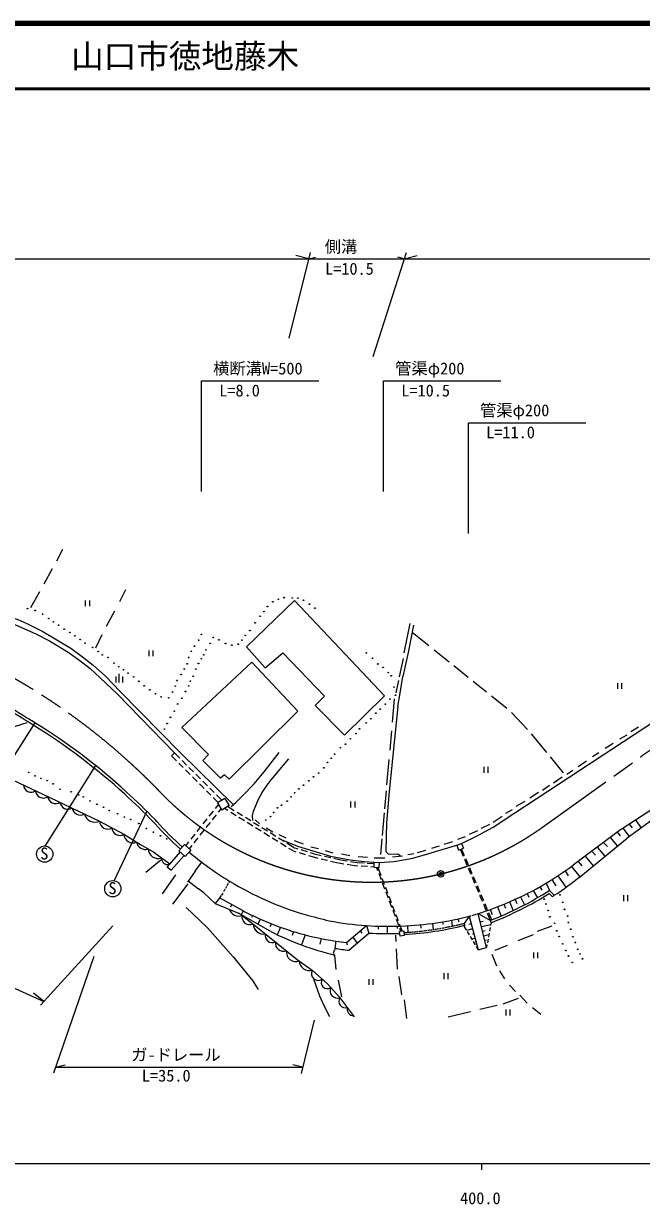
# Model space of a CAD drawing. Units: millimetres, scale not verified. Extents: x 40000 to 680000, y 20000 to 380000.
# Drawn here: x 397740 to 492564, y 198715 to 380000 of the extents above; entities that cross this region are included whole.
import ezdxf
from ezdxf.enums import TextEntityAlignment as Align

# ---------------------------------------------------------------- set-up
doc = ezdxf.new("R2010")
doc.units = ezdxf.units.MM
doc.header["$LTSCALE"] = 1000
doc.header["$PDMODE"] = 32
doc.header["$PDSIZE"] = 500
doc.linetypes.add('CHAIN', pattern=[18.5, 12, -1.5, 3.5, -1.5])
for name, color, linetype, lineweight in [('M-BGD', 7, 'Continuous', 13), ('M-BMK', 2, 'CHAIN', 25), ('M-BMK-SRVR', 3, 'Continuous', 25), ('M-STR-HTXT', 7, 'Continuous', 13), ('M-TTL', 2, 'Continuous', 140), ('M-TTL-BAND', 7, 'Continuous', 25), ('M-TTL-LINE', 7, 'Continuous', 50)]:
    doc.layers.add(name, color=color, linetype=linetype, lineweight=lineweight)
doc.layers.add('M-TTL-TXT', color=7, linetype='Continuous')
doc.styles.add('ＭＳ ゴシック', font='')
doc.styles.get('ＭＳ ゴシック').set_extended_font_data('MS Gothic')

msp = doc.modelspace()

# ---------------------------------------------------------------- linework, layer by layer
at = {"layer": 'M-BGD'}
for p, q in [((403717, 299269), (402786, 297491)), ((402108, 296305), (400838, 293935)), ((400161, 292749), (398806, 290294)), ((413369, 293088), (412438, 291225)), ((407208, 291437), (407208, 290540)), ((407831, 291437), (407831, 290540)), ((411676, 289786), (410406, 287415)), ((457029, 287896), (456117, 283409)), ((457370, 286580), (459916, 284537)), ((409728, 286145), (408797, 284113)), ((416956, 283772), (416956, 282875)), ((417579, 283772), (417579, 282875)), ((460766, 283855), (463045, 282027)), ((456019, 282540), (455374, 279694)), ((463787, 281431), (465965, 279683)), ((411904, 279763), (411904, 278866)), ((412415, 278866), (412415, 280188)), ((412926, 279763), (412926, 278866)), ((455304, 279133), (454884, 277241)), ((466760, 279045), (468799, 277409)), ((488913, 278756), (488913, 277859)), ((489536, 278756), (489536, 277859)), ((442483, 275310), (443902, 276717)), ((454357, 272755), (454674, 276356)), ((469540, 276815), (471911, 274912)), ((472644, 274253), (475085, 271633)), ((399464, 272655), (391170, 259586)), ((398226, 272652), (395492, 271797)), ((492109, 272006), (490924, 271244)), ((453980, 268463), (454239, 271409)), ((475660, 270968), (477995, 268115)), ((490331, 270736), (489230, 270143)), ((488214, 269466), (487029, 268704)), ((421801, 268052), (429911, 260089)), ((453510, 263115), (453852, 267014)), ((478538, 267452), (480559, 264982)), ((484150, 266757), (482880, 265910)), ((486013, 268027), (485082, 267434)), ((408765, 266105), (401021, 253729)), ((468378, 265886), (468378, 264989)), ((469001, 265886), (469001, 264989)), ((482034, 265317), (481102, 264725)), ((478478, 263031), (477377, 262269)), ((480425, 264301), (479070, 263370)), ((453185, 259419), (453431, 262224)), ((476784, 261931), (475430, 261084)), ((447937, 260563), (447937, 259666)), ((448560, 260563), (448560, 259666)), ((472720, 259306), (471704, 258713)), ((474668, 260576), (473313, 259814)), ((416631, 259090), (411656, 248458)), ((433272, 257745), (433958, 257128)), ((452828, 255366), (453135, 258851)), ((469798, 257421), (471218, 258299)), ((434959, 256512), (435975, 255919)), ((467386, 256089), (466116, 255496)), ((469249, 257020), (467979, 256427)), ((436906, 255496), (438007, 254988)), ((439277, 254565), (440632, 254057)), ((452572, 252450), (452782, 254837)), ((463576, 254395), (462222, 253972)), ((465524, 255157), (464338, 254734)), ((441817, 253633), (443002, 253379)), ((444018, 253041), (445204, 252702)), ((446558, 252533), (447828, 252279)), ((449098, 252109), (450538, 252025)), ((455872, 252194), (454348, 252025)), ((457650, 252533), (456718, 252363)), ((459428, 253041), (458158, 252702)), ((461544, 253718), (460359, 253379)), ((418791, 251586), (416505, 249652)), ((451555, 251927), (453190, 251922)), ((421069, 249301), (419029, 246399)), ((422962, 247934), (420606, 244801)), ((489824, 246190), (489824, 245293)), ((490447, 246190), (490447, 245293)), ((476631, 240641), (478871, 241461)), ((454825, 240068), (454881, 239073)), ((473666, 239221), (476001, 240136)), ((454919, 237927), (455088, 234835)), ((470102, 237770), (471994, 238527)), ((445436, 236993), (445680, 234797)), ((469612, 237125), (470327, 235317)), ((475993, 237408), (475993, 236510)), ((476616, 237408), (476616, 236510)), ((462223, 234214), (462223, 233316)), ((462846, 234214), (462846, 233316)), ((470790, 234581), (471568, 233340)), ((446045, 233128), (446521, 230605)), ((450740, 233308), (450740, 232411)), ((451363, 233308), (451363, 232411)), ((455340, 233721), (455739, 230903)), ((472346, 232373), (473229, 231384)), ((471369, 229510), (473697, 230351)), ((475049, 229632), (473903, 230815)), ((456139, 230104), (456504, 227272)), ((467752, 228668), (470416, 229313)), ((471745, 228625), (471745, 227728)), ((472368, 228625), (472368, 227728)), ((477131, 227844), (475827, 228917)), ((462929, 227533), (466322, 228318))]:
    msp.add_line(p, q, dxfattribs=at)
at = {"layer": 'M-BGD', "lineweight": 25}
for p, q in [((420906, 268021), (420450, 267563)), ((421189, 266825), (420450, 267563)), ((421702, 267227), (420906, 268021)), ((422763, 266167), (422055, 266874)), ((422251, 265765), (421543, 266471)), ((423312, 264705), (422605, 265412)), ((423825, 265107), (423117, 265814)), ((424886, 264047), (424178, 264754)), ((424374, 263645), (423666, 264352)), ((425435, 262585), (424728, 263292)), ((425948, 262987), (425240, 263694)), ((426497, 261526), (425789, 262232)), ((427009, 261928), (426301, 262634)), ((427591, 260434), (426851, 261172)), ((428158, 260780), (427363, 261574)), ((428602, 261051), (427492, 260373)), ((428602, 261051), (429279, 259941)), ((427181, 259474), (427669, 260084)), ((427492, 260373), (428170, 259264)), ((427653, 258911), (428068, 259430)), ((429279, 259941), (428170, 259264)), ((429096, 259165), (428556, 259500)), ((430073, 259162), (429045, 259798)), ((489456, 256304), (495903, 260535)), ((417906, 257145), (417588, 257495)), ((418226, 257448), (417912, 257794)), ((425307, 257131), (425932, 257912)), ((426244, 258302), (426869, 259083)), ((426716, 257739), (427340, 258520)), ((430371, 258375), (429521, 258902)), ((431348, 258371), (430498, 258898)), ((431646, 257585), (430796, 258111)), ((432623, 257581), (431773, 258108)), ((496027, 259012), (490358, 254934)), ((491662, 257752), (492517, 256487)), ((424370, 255960), (424995, 256741)), ((424842, 255397), (425466, 256178)), ((425779, 256568), (426403, 257349)), ((432921, 256794), (432071, 257321)), ((433898, 256791), (433048, 257318)), ((434196, 256004), (433346, 256531)), ((435173, 256001), (434323, 256528)), ((435472, 255214), (434621, 255741)), ((436448, 255211), (435598, 255738)), ((489417, 256277), (482078, 250794)), ((488833, 255841), (489333, 255280)), ((489456, 256304), (489417, 256277)), ((489710, 256471), (490710, 255187)), ((490684, 257110), (491148, 256542)), ((422420, 253973), (421568, 252991)), ((423402, 253120), (422420, 253973)), ((422633, 253788), (423121, 254398)), ((423177, 253316), (423592, 253835)), ((423433, 254788), (424058, 255569)), ((423905, 254225), (424529, 255006)), ((436747, 254424), (435897, 254951)), ((437723, 254421), (436873, 254948)), ((438022, 253634), (437172, 254161)), ((439176, 253521), (438148, 254157)), ((464218, 253859), (464969, 254136)), ((464218, 253859), (464496, 253109)), ((464969, 254136), (465246, 253386)), ((483249, 249123), (490358, 254934)), ((486735, 254274), (487361, 253643)), ((487797, 255067), (488878, 253724)), ((421757, 252827), (419790, 250561)), ((422361, 252302), (420395, 250037)), ((422550, 252139), (421568, 252991)), ((423402, 253120), (422550, 252139)), ((423402, 253120), (423152, 252808)), ((438987, 253036), (438447, 253371)), ((438987, 253036), (439543, 252864)), ((439176, 253521), (439806, 253328)), ((440021, 252717), (440977, 252423)), ((440284, 253183), (441241, 252891)), ((441455, 252276), (442011, 252105)), ((441719, 252745), (442349, 252553)), ((442011, 252105), (442905, 251891)), ((442349, 252553), (443422, 252305)), ((443909, 252192), (444883, 251966)), ((464496, 253109), (465246, 253386)), ((465248, 252139), (464790, 253218)), ((465435, 252211), (464978, 253287)), ((483936, 252182), (485154, 250681)), ((484966, 252951), (485514, 252308)), ((485752, 253539), (486970, 252165)), ((419790, 250561), (420395, 250037)), ((424077, 249880), (425075, 251266)), ((443392, 251774), (444364, 251541)), ((444850, 251425), (445744, 251210)), ((445370, 251853), (446443, 251604)), ((445744, 251210), (446885, 251021)), ((446443, 251604), (447435, 251452)), ((447378, 250939), (448519, 250750)), ((447929, 251375), (448921, 251223)), ((448519, 250750), (449029, 250718)), ((448921, 251223), (449991, 251154)), ((449528, 250688), (450526, 250626)), ((450490, 251122), (451560, 251053)), ((451025, 250596), (451535, 250565)), ((451530, 250469), (451570, 251267)), ((451530, 250469), (452329, 250432)), ((451570, 251267), (452369, 251227)), ((451885, 250453), (452068, 249974)), ((452103, 250443), (452548, 249280)), ((452329, 250432), (452369, 251227)), ((465834, 250758), (465443, 251679)), ((466021, 250830), (465630, 251750)), ((466420, 249377), (466030, 250298)), ((466607, 249449), (466216, 250370)), ((481835, 250614), (483102, 249005)), ((482866, 251382), (483423, 250691)), ((424077, 249880), (422869, 248203)), ((422998, 248382), (424588, 247144)), ((452247, 249507), (452604, 248573)), ((452726, 248813), (453084, 247879)), ((467006, 247997), (466616, 248917)), ((467193, 248068), (466802, 248989)), ((478820, 248574), (479453, 247641)), ((479737, 249161), (480986, 247398)), ((480851, 249913), (481307, 249153)), ((425399, 246560), (424588, 247144)), ((427163, 244901), (425399, 246560)), ((428650, 247098), (428413, 246683)), ((428896, 247529), (428718, 247216)), ((429149, 247972), (428955, 247633)), ((429360, 248342), (429220, 248096)), ((452783, 248106), (453140, 247172)), ((453262, 247412), (453619, 246478)), ((453318, 246705), (453675, 245771)), ((467592, 246616), (467202, 247536)), ((467779, 246688), (467388, 247608)), ((475951, 246914), (476593, 245777)), ((476982, 247482), (477297, 246944)), ((477936, 248035), (478481, 246911)), ((478481, 246911), (479202, 246170)), ((427885, 245859), (427163, 244901)), ((427163, 244901), (430715, 243416)), ((431416, 243773), (427810, 245760)), ((427885, 245859), (428107, 246155)), ((428318, 246516), (428121, 246171)), ((429644, 244749), (429471, 244362)), ((453798, 246011), (454155, 245077)), ((453854, 245304), (454211, 244370)), ((468178, 245235), (467788, 246156)), ((468365, 245307), (467974, 246227)), ((468764, 243854), (468374, 244775)), ((468951, 243926), (468561, 244847)), ((471446, 244790), (471682, 244209)), ((472316, 245158), (472895, 243835)), ((473175, 245540), (473444, 244919)), ((474016, 245934), (474615, 244694)), ((475043, 246441), (475311, 245866)), ((478425, 246452), (478944, 245919)), ((478944, 245919), (479202, 246170)), ((435580, 240640), (430715, 243416)), ((431416, 243773), (431116, 243187)), ((432857, 243073), (432699, 242756)), ((454334, 244610), (454691, 243676)), ((454390, 243903), (454747, 242969)), ((454869, 243209), (455226, 242275)), ((466150, 242962), (465352, 241861)), ((466150, 242962), (467517, 237798)), ((467525, 243363), (469418, 242315)), ((468783, 238133), (467525, 243363)), ((469418, 242315), (468960, 243394)), ((469603, 242389), (469147, 243466)), ((469370, 243988), (469645, 243223)), ((470492, 244408), (471025, 242982)), ((434074, 242519), (433700, 241713)), ((435771, 241793), (435547, 241345)), ((437165, 241261), (436665, 240119)), ((447309, 238908), (450349, 241526)), ((450349, 241526), (450733, 240378)), ((452163, 241433), (452161, 240979)), ((453537, 241406), (453549, 240286)), ((454925, 242502), (455283, 241568)), ((455093, 241422), (455089, 241075)), ((455405, 241808), (455849, 240645)), ((456675, 241488), (456706, 240479)), ((458638, 241641), (458698, 241101)), ((460509, 241859), (460608, 240914)), ((462039, 242092), (462108, 241679)), ((463401, 242340), (463514, 241439)), ((464427, 242553), (464492, 242108)), ((465352, 241861), (465420, 241569)), ((465420, 241569), (465367, 241350)), ((465367, 241350), (465665, 240857)), ((466466, 241767), (466093, 241669)), ((467836, 242071), (468276, 242177)), ((468007, 241360), (469452, 241707)), ((469362, 241227), (469252, 240637)), ((469371, 242297), (469500, 241962)), ((469500, 241962), (469418, 241522)), ((439175, 240591), (438957, 239976)), ((440935, 240095), (440408, 238559)), ((443409, 239536), (443184, 238685)), ((447666, 237737), (450733, 240378)), ((448254, 239721), (448936, 238830)), ((449389, 240699), (449667, 240345)), ((456134, 240677), (455438, 240600)), ((455514, 239904), (455438, 240600)), ((455461, 241101), (455644, 240623)), ((456210, 239981), (455514, 239904)), ((456210, 239981), (456134, 240677)), ((466667, 241011), (465723, 240761)), ((465820, 240601), (466131, 240087)), ((466286, 239831), (466597, 239317)), ((467051, 239559), (466533, 239422)), ((466862, 240271), (466646, 240214)), ((468177, 240653), (468609, 240757)), ((468343, 239962), (469162, 240159)), ((468511, 239265), (468776, 239328)), ((469031, 239458), (468920, 238868)), ((469197, 240342), (469086, 239753)), ((445329, 237328), (445523, 237824)), ((445554, 238022), (445523, 237824)), ((445554, 238022), (445733, 239128)), ((447309, 238908), (447394, 238549)), ((466752, 239061), (467063, 238547)), ((467193, 239022), (467058, 238987)), ((467218, 238291), (467517, 237798)), ((467517, 237798), (468783, 238133)), ((468865, 238573), (468783, 238133)), ((445357, 237242), (445329, 237328)), ((445404, 237095), (445369, 237203)), ((445436, 236993), (445420, 237042))]:
    msp.add_line(p, q, dxfattribs=at)
at = {"layer": 'M-BGD'}
for points in [[(391466, 290066), (394858, 289170), (396827, 288516), (398249, 287882), (400673, 286646), (404985, 284097), (406787, 282766), (408403, 281509), (410284, 279793), (412579, 277470), (421801, 268052)], [(442483, 275310), (447017, 270776), (453142, 276801), (439300, 291453), (431971, 284293), (434841, 281107), (437522, 283409), (443902, 276717)], [(391175, 289397), (392933, 288861), (396502, 287676), (399614, 286288), (401717, 285216), (404598, 283512), (406365, 282209), (407949, 280975), (409477, 279559), (412158, 277042), (420906, 268021)], [(457578, 287634), (456757, 283470), (455953, 279767)], [(464969, 254136), (467275, 255252), (469798, 256640), (473163, 258806), (496501, 274171), (499277, 276253), (502684, 278861), (507440, 282485)], [(455188, 275153), (455524, 277186), (455953, 279767)], [(455188, 275153), (453840, 262100), (453416, 257274), (453355, 252885), (453766, 252491), (455202, 252517), (455635, 252168)], [(378034, 269437), (380543, 269128), (383698, 268484), (385352, 268119), (387778, 267222), (390918, 265960), (396035, 263885), (401754, 261195), (409412, 257543), (413134, 255545), (415658, 253989), (417719, 252769), (420170, 250998)], [(429578, 259803), (430321, 260420), (431527, 261626), (433115, 263291), (434643, 265128), (436942, 268086)], [(432919, 257652), (432891, 258372), (433050, 259091), (433447, 260073), (433755, 260839), (434363, 261942), (435129, 263073), (435746, 263899), (436811, 265200), (438444, 267100)], [(437249, 254714), (439790, 253719), (442117, 252976), (444851, 252177), (447851, 251616), (450010, 251350), (451570, 251267)], [(452369, 251227), (454623, 251364), (457483, 251868), (459768, 252541), (461988, 253182), (464218, 253859)], [(422668, 244319), (425949, 241196), (429924, 236716), (432857, 233089), (433740, 231732)], [(431116, 243187), (433139, 241616), (439717, 236323), (442044, 234669), (444386, 232566), (446166, 230575), (448493, 227519)], [(442258, 233368), (443145, 230755), (443839, 229241), (444701, 227537)]]:
    msp.add_lwpolyline(points, dxfattribs=at)
msp.add_lwpolyline([(422017, 271910), (432771, 281938), (439815, 274415), (429297, 263994), (428577, 264657), (427979, 264162), (425259, 266872), (426110, 267798)], close=True, dxfattribs=at)
for centre in [(437742, 291867), (438983, 291825), (398337, 290184), (435176, 290521), (435996, 291215), (436838, 291614), (439824, 291804), (440707, 291467), (441611, 290878), (442451, 290244), (399515, 289904), (400650, 289343), (401597, 288663), (434041, 289007), (434630, 289722), (402312, 288137), (403111, 287654), (403952, 287023), (404835, 286539), (432463, 286819), (433284, 287997), (405613, 286013), (406412, 285425), (407170, 284878), (424603, 285341), (425024, 286229), (426375, 284846), (426866, 285757), (427693, 285393), (428731, 284818), (429698, 284580), (430665, 284720), (431254, 285337), (431759, 286080), (408347, 284205), (409188, 283616), (409819, 283090), (423482, 283635), (423958, 284425), (425380, 283080), (425730, 283837), (450345, 283391), (410682, 282670), (411607, 281807), (412336, 281261), (422837, 281700), (423075, 282668), (424581, 281748), (425029, 282491), (451298, 282564), (452116, 281680), (452929, 281161), (413079, 280798), (413766, 280265), (414635, 279704), (421283, 279142), (421928, 280048), (422402, 280915), (423772, 279792), (424174, 280907), (453714, 280362), (454162, 279857), (415434, 279018), (416245, 278319), (417114, 277721), (420601, 277375), (421021, 278291), (422593, 277468), (423081, 278306), (423342, 279035), (454599, 278138), (417984, 277123), (418843, 276627), (420012, 276497), (421382, 275539), (422020, 276421), (453274, 275509), (453968, 276287), (454830, 276897), (420886, 274431), (451802, 274121), (452475, 274752), (419765, 272539), (420297, 273492), (450330, 272628), (451024, 273280), (419344, 271697), (447890, 270209), (448752, 271009), (449299, 271724), (446355, 268822), (447154, 269368), (444378, 266571), (444946, 267202), (445472, 267833), (398519, 265043), (443032, 264931), (443832, 265751), (399482, 264509), (400407, 264116), (401360, 263780), (402286, 263275), (440698, 263080), (441518, 263732), (442233, 264363), (403337, 262448), (405034, 262069), (406197, 261579), (406898, 261284), (438784, 261293), (439331, 261903), (439983, 262513), (407922, 260653), (408973, 260135), (409997, 259686), (436702, 259589), (437333, 260010), (438196, 260620), (410908, 259181), (412156, 258691), (413207, 258186), (414175, 257807), (434894, 257718), (435630, 258244), (436114, 258874), (415422, 257184), (416579, 256428), (417663, 255867), (418757, 255297), (419701, 254848), (477638, 245572), (477927, 244832), (480070, 246245), (480491, 245089), (478248, 243858), (480764, 244016), (481248, 242965), (478509, 242868), (479248, 241877), (481353, 241997), (479594, 240718), (479949, 239830), (481732, 240967), (482033, 239810), (480491, 238727), (480958, 237671), (482426, 238927), (482790, 237875), (481369, 236849), (481963, 235843), (483155, 237160), (483533, 236417)]:
    msp.add_circle(centre, 53.3, dxfattribs=at)
at = {"layer": 'M-BGD', "lineweight": 25}
for centre in [(400974, 252493), (411432, 247178)]:
    msp.add_circle(centre, 1250, dxfattribs=at)
for centre, radius, start, end in [((345571, 188822), 99211, 58.11603, 61.44932), ((345571, 188822), 99651, 58.11786, 61.45175), ((350477, 195452), 90992, 58.25483, 58.53435), ((349441, 193763), 93414, 58.25932, 58.53285), ((348219, 191772), 95310, 57.64313, 58.26433), ((348219, 191772), 95750, 57.64313, 58.26433), ((349788, 192228), 94091, 47.58243, 58.30154), ((349788, 192228), 94531, 47.58006, 58.29847), ((349001, 190986), 95539, 44.1189, 47.73641), ((349001, 190986), 95979, 44.11243, 47.73337), ((454781, 290268), 49127, 221.91818, 228.28728), ((454781, 290268), 49567, 221.93181, 228.294), ((455108, 290676), 49550, 229.84056, 233.62976), ((455108, 290676), 49550, 233.62976, 238.69278), ((452647, 290497), 49422, 292.73287, 306.5493), ((450857, 289260), 51577, 303.3373, 308.90523), ((455053, 290601), 49456, 238.70149, 253.41855), ((448894, 294029), 55637, 291.59491, 302.12656), ((452516, 290695), 49656, 287.59318, 292.78352), ((448896, 294029), 55995, 291.58965, 301.82645), ((455053, 290602), 52457, 243.2169, 246.13747), ((488648, 422355), 185398, 255.08798, 256.26567), ((453803, 291156), 49750, 278.47434, 284.36976), ((453803, 291156), 49750, 284.36976, 284.66174), ((453803, 291156), 49750, 284.83093, 284.9182), ((452516, 290695), 49656, 286.49014, 286.707), ((452516, 290695), 49656, 286.84428, 287.21285), ((452516, 290695), 49656, 287.3338, 287.59318), ((451415, 280691), 41927, 245.20478, 259.9468), ((453803, 291156), 49750, 259.37578, 266.01806), ((453803, 291156), 49750, 266.01806, 278.47434), ((453026, 291231), 51185, 273.54642, 284.01311), ((453026, 291231), 50885, 279.69042, 279.98071), ((453026, 291231), 50885, 280.12256, 280.49383), ((453026, 291231), 50885, 280.61019, 280.87497), ((453026, 291231), 50885, 280.98706, 281.28475), ((453026, 291231), 50885, 281.37002, 281.60724), ((453026, 291231), 50885, 281.72968, 282.10208), ((453026, 291231), 50885, 282.1596, 282.47523), ((453026, 291231), 50885, 282.59179, 282.92169), ((453026, 291231), 50885, 282.98296, 283.29553), ((453026, 291231), 50885, 283.41188, 283.72781), ((453026, 291231), 50885, 283.80035, 284.01803), ((457792, 285520), 50076, 243.66847, 255.71555), ((453803, 291155), 52650, 259.37578, 262.91492), ((453803, 291156), 50870, 266.53943, 271.87669), ((453026, 291231), 50885, 273.53046, 273.80306), ((453026, 291231), 50885, 273.89354, 274.32271), ((453026, 291231), 50885, 274.39573, 274.75737), ((453026, 291231), 50885, 274.82465, 275.14148), ((453026, 291231), 50885, 275.25586, 275.59882), ((453026, 291231), 50885, 275.67858, 275.95174), ((453026, 291231), 50885, 276.11227, 276.36627), ((453026, 291231), 50885, 276.44075, 276.74516), ((453026, 291231), 50885, 276.85825, 277.15056), ((453026, 291231), 50885, 277.25487, 277.59328), ((453026, 291231), 50885, 277.68508, 278.01567), ((453026, 291231), 50885, 278.11326, 278.35577), ((453026, 291231), 50885, 278.44187, 278.78621), ((453026, 291231), 50885, 278.88995, 279.1893), ((453026, 291231), 50885, 279.2801, 279.56645), ((453803, 291155), 53770, 261.17459, 263.44636)]:
    msp.add_arc(centre, radius, start, end, dxfattribs=at)
at = {"layer": 'M-BGD'}
for centre, radius, start, end in [((398850, 263099), 1110, 180.80708, 308.80589), ((400751, 262305), 1207, 183.37359, 306.23938), ((402645, 261429), 1185, 184.73027, 304.37234), ((404564, 260634), 1263, 188.35216, 300.65602), ((406424, 259712), 1227, 187.72009, 301.28809), ((408718, 259113), 1717, 195.16486, 293.84333), ((410645, 257568), 1234, 181.18834, 302.36468), ((412487, 256533), 1181, 180.32553, 303.2275), ((414473, 255552), 1338, 180.28786, 296.39063), ((416431, 254595), 1385, 190.0717, 287.99906), ((418392, 253349), 1535, 182.65035, 289.87543), ((419890, 251850), 977, 176.74717, 281.02488), ((430708, 244410), 1429, 197.08872, 292.12498), ((432461, 242886), 1230, 170.66414, 293.66124), ((434577, 241839), 1624, 182.79894, 279.74867), ((435922, 239996), 1097, 167.28857, 295.06986), ((437652, 238843), 1274, 172.81479, 289.54363), ((439525, 237442), 1460, 172.10955, 291.37825), ((441572, 236108), 1515, 181.01041, 288.17586), ((442975, 234154), 1064, 151.05432, 305.08509), ((444334, 232757), 915, 144.84562, 306.21185), ((445908, 231532), 1142, 154.74223, 288.17852), ((447148, 229934), 1022, 149.89084, 284.68538), ((448470, 228732), 1084, 168.65982, 265.91639)]:
    msp.add_arc(centre, radius, start, end, dxfattribs=at)
at = {"layer": 'M-BMK', "lineweight": 13}
msp.add_line((477371, 256612), (492357, 267354), dxfattribs=at)
at = {"layer": 'M-BMK'}
for centre, radius, start, end in [((346651, 192668), 100000, 59.15045, 70.60961), ((346651, 192668), 100000, 58.88359, 59.15045), ((346651, 192668), 100000, 47.69132, 58.88359), ((521486, 226715), 50000, 113.34893, 125.63234), ((346023, 192000), 100917, 43.82956, 47.6831), ((451155, 293187), 45000, 224.07352, 235.80349), ((451155, 293187), 45000, 235.80349, 240.89645), ((451155, 293187), 45000, 291.826, 305.63234), ((451155, 293187), 45000, 240.89645, 256.17533), ((451155, 293187), 45000, 279.0936, 291.826), ((451155, 293187), 45000, 256.17533, 264.85293), ((451155, 293187), 45000, 264.85293, 266.36121), ((451155, 293187), 45000, 266.36121, 279.0936)]:
    msp.add_arc(centre, radius, start, end, dxfattribs=at)
at = {"layer": 'M-BMK-SRVR', "lineweight": 13}
msp.add_circle((461752, 249453), 500, dxfattribs=at)
at = {"layer": 'M-BMK-SRVR'}
msp.add_point((461752, 249453), dxfattribs=at)
at = {"layer": 'M-STR-HTXT'}
for p, q in [((438476, 331687), (441769, 344861)), ((456464, 344833), (451338, 328825)), ((328720, 343883), (441525, 343883)), ((441525, 343883), (439525, 344383)), ((441525, 343883), (442525, 344133)), ((441525, 343883), (456160, 343883)), ((456160, 343883), (455160, 344133)), ((456160, 343883), (458160, 344383)), ((456160, 343883), (561192, 343883)), ((425060, 308149), (425060, 325135)), ((425060, 325135), (443060, 325135)), ((453002, 308149), (453002, 325135)), ((453002, 325135), (471002, 325135)), ((466031, 301725), (466031, 318711)), ((466031, 318711), (484031, 318711)), ((373531, 242069), (400854, 229888)), ((411421, 241485), (400338, 229322)), ((408495, 236782), (402302, 218839)), ((400854, 229888), (399231, 231159)), ((442361, 226981), (440325, 218822)), ((402623, 219769), (404123, 220144)), ((402623, 219769), (440561, 219769)), ((440561, 219769), (439061, 220144))]:
    msp.add_line(p, q, dxfattribs=at)
at = {"layer": 'M-TTL'}
msp.add_line((680000, 380000), (40000, 380000), dxfattribs=at)
at = {"layer": 'M-TTL-BAND'}
for p, q in [((40000, 205000), (579000, 205000)), ((468000, 205000), (468000, 204000))]:
    msp.add_line(p, q, dxfattribs=at)
at = {"layer": 'M-TTL-LINE'}
msp.add_line((40000, 370000), (680000, 370000), dxfattribs=at)

# ---------------------------------------------------------------- texts
at = {"layer": 'M-BGD', "style": 'ＭＳ ゴシック'}
for p in [(400295, 251120), (410753, 245804)]:
    msp.add_text('S', height=1833, dxfattribs=at).set_placement(p, align=Align.BOTTOM_LEFT)
at = {"layer": 'M-STR-HTXT', "style": 'ＭＳ ゴシック'}
for s, p in [('側溝', (443961, 344290)), ('L=10.5', (444009, 340896)), ('横断溝W=500', (426827, 325588)), ('管渠φ200', (454769, 325588)), ('L=8.0', (427769, 322205)), ('L=10.5', (455711, 322205)), ('管渠φ200', (467798, 319164)), ('L=11.0', (468740, 315780)), ('ガ-ドレール', (414249, 220214)), ('L=35.0', (415891, 217019))]:
    msp.add_text(s, height=1833, dxfattribs=at).set_placement(p, align=Align.BOTTOM_LEFT)
at = {"layer": 'M-TTL-BAND', "style": 'ＭＳ ゴシック'}
msp.add_text('400.0', height=1833, dxfattribs=at).set_placement((467844, 198195), align=Align.BOTTOM_CENTER)
at = {"layer": 'M-TTL-TXT', "style": 'ＭＳ ゴシック'}
msp.add_text('山口市徳地藤木', height=3666, dxfattribs=at).set_placement((405024, 375000), align=Align.MIDDLE_LEFT)

doc.saveas('drawing.dxf')
